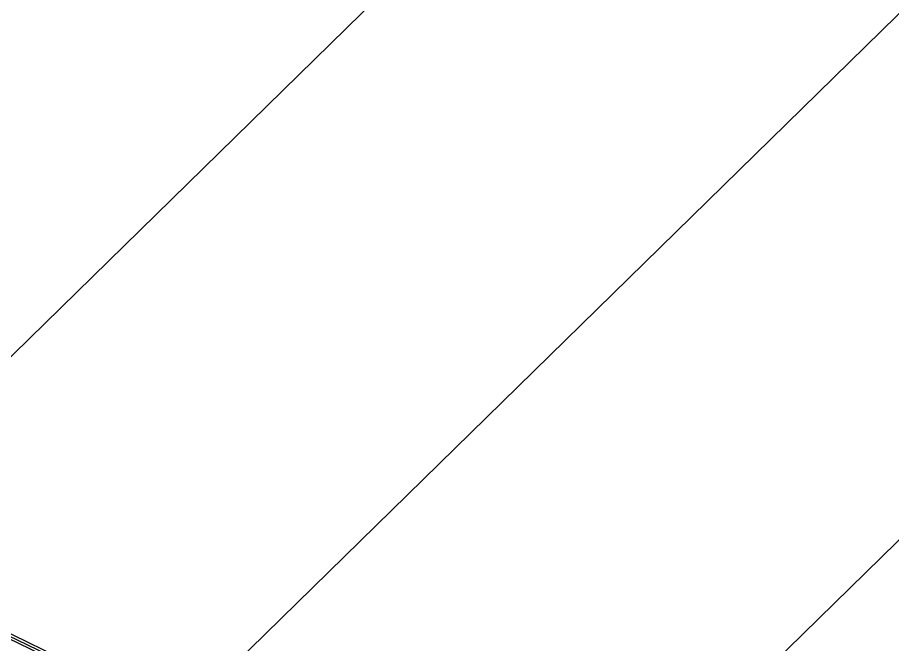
# Model space of a CAD drawing. Extents: x 7084 to 11035, y 13750 to 16729.
# Drawn here: x 8676.013 to 8676.819, y 15516.046 to 15516.623 of the extents above; entities that cross this region are included whole.
import ezdxf

# ---------------------------------------------------------------- set-up
doc = ezdxf.new("R2010")
doc.units = 0
doc.layers.add('Default', color=7, linetype='Continuous')

msp = doc.modelspace()

# ---------------------------------------------------------------- linework, layer by layer
at = {"layer": 'Default'}
for points in [[(8397.4195, 15138.92642), (8404.49619, 15227.38548), (8505.56037, 15280.25684), (8520.7188, 15279.3509), (8570.2559, 15381.96341), (8611.47554, 15388.3049), (8653.93588, 15448.45714), (8684.58639, 15433.66035), (8744.53764, 15418.02837), (8808.84541, 15458.22069), (8742.96941, 15538.04201), (8705.8166, 15501.6592), (8675.16609, 15516.456), (8712.3189, 15552.8388), (8757.00502, 15643.95101), (8836.61817, 15700.56487), (8971.07603, 15732.41014), (9003.23281, 15784.13215), (9099.70316, 15717.46824)], [(8570.83031, 15381.45793), (8611.60191, 15387.73049), (8654.20011, 15448.07803), (8684.51746, 15433.44207), (8744.66335, 15417.75934), (8809.17992, 15458.08216), (8743.09003, 15538.16263), (8705.8166, 15501.6617), (8675.49924, 15516.29766), (8712.77268, 15552.7986), (8756.97308, 15642.92045), (8836.84472, 15699.71812), (8971.73913, 15731.66679), (9003.54638, 15782.8266), (9098.96814, 15716.8873), (9269.36102, 15711.56246), (9365.20695, 15677.83889), (9462.82793, 15640.56546), (9591.19289, 15674.67199)], [(8407.84992, 15226.83789), (8506.71706, 15278.55987), (8521.54595, 15277.67362), (8571.40472, 15380.95245), (8611.72828, 15387.15608), (8654.46434, 15447.69892), (8684.44853, 15433.22379), (8744.78907, 15417.49031), (8809.51443, 15457.94362), (8743.21066, 15538.28326), (8705.8166, 15501.6642), (8675.8324, 15516.13933), (8713.22646, 15552.75839), (8756.94115, 15641.88989), (8837.07127, 15698.87138), (8972.40223, 15730.92344), (9003.85995, 15781.52105), (9098.23312, 15716.30636), (9269.17743, 15710.96428), (9365.33354, 15677.13158), (9463.27045, 15639.73752), (9590.2248, 15673.46925)], [(8452.3765, 14999.36804), (8402.38117, 15137.24341), (8409.52678, 15226.56409), (8507.2954, 15277.71139), (8521.95953, 15276.83498), (8571.97913, 15380.44696), (8611.85465, 15386.58167), (8654.72856, 15447.31981), (8684.3796, 15433.00552), (8744.91479, 15417.22128), (8809.84894, 15457.80509), (8743.33129, 15538.40389), (8705.8166, 15501.6667), (8676.16556, 15515.98099), (8713.68025, 15552.71818), (8756.90921, 15640.85933), (8837.29782, 15698.02463), (8973.06533, 15730.18008), (9004.17353, 15780.21551), (9097.4981, 15715.72542), (9268.99384, 15710.36611), (9365.46013, 15676.42427), (9463.71296, 15638.90958), (9589.25672, 15672.26652)], [(8411.20365, 15226.29029), (8507.87374, 15276.8629), (8522.3731, 15275.99634), (8572.55354, 15379.94148), (8611.98102, 15386.00726), (8654.99279, 15446.9407), (8684.31067, 15432.78724), (8745.04051, 15416.95225), (8810.18344, 15457.66656), (8743.45191, 15538.52451), (8705.8166, 15501.6692), (8676.49872, 15515.82266), (8714.13403, 15552.67797), (8756.87728, 15639.82877), (8837.52437, 15697.17788), (8973.72843, 15729.43673), (9004.4871, 15778.90996), (9096.76308, 15715.14447), (9268.81026, 15709.76793), (9365.58673, 15675.71696), (9464.15548, 15638.08164), (9588.28864, 15671.06378)]]:
    msp.add_lwpolyline(points, dxfattribs=at)

doc.saveas('drawing.dxf')
